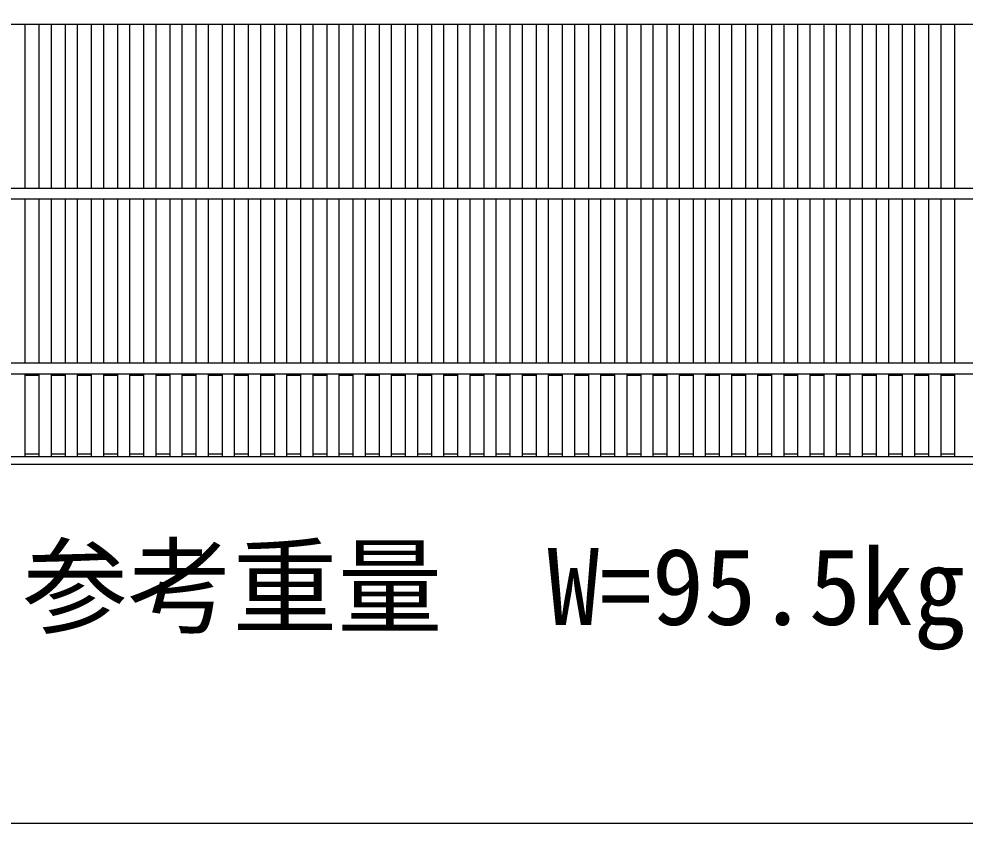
# Model space of a CAD drawing. Units: millimetres, scale not verified. Extents: x -25200 to 25200, y -8910 to 8910.
# Drawn here: x -12519 to -11978, y -5127 to -4667 of the extents above; entities that cross this region are included whole.
import ezdxf
from ezdxf.enums import TextEntityAlignment as Align

# ---------------------------------------------------------------- set-up
doc = ezdxf.new("R2010")
doc.units = ezdxf.units.MM
doc.header["$LTSCALE"] = 30
for name, color, linetype, lineweight in [('0-0_DIM', 7, 'Continuous', 25), ('0-2_HATCH', 6, 'Continuous', 25), ('0-7_TXT', 7, 'Continuous', 25)]:
    doc.layers.add(name, color=color, linetype=linetype, lineweight=lineweight)
doc.styles.add('ＭＳ ゴシック', font='')
doc.styles.get('ＭＳ ゴシック').set_extended_font_data('MS Gothic')

msp = doc.modelspace()

# ---------------------------------------------------------------- linework, layer by layer
at = {"layer": '0-2_HATCH'}
for p, q in [((-12822.21, -4670.08), (-11827.21, -4670.08)), ((-12515.82, -4764.08), (-12515.82, -4670.08)), ((-12507.85, -4764.08), (-12507.85, -4670.08)), ((-12500.85, -4764.08), (-12500.85, -4670.08)), ((-12492.88, -4764.08), (-12492.88, -4670.08)), ((-12485.88, -4764.08), (-12485.88, -4670.08)), ((-12477.91, -4764.08), (-12477.91, -4670.08)), ((-12470.91, -4764.08), (-12470.91, -4670.08)), ((-12462.94, -4764.08), (-12462.94, -4670.08)), ((-12455.94, -4764.08), (-12455.94, -4670.08)), ((-12447.97, -4764.08), (-12447.97, -4670.08)), ((-12440.97, -4764.08), (-12440.97, -4670.08)), ((-12433, -4764.08), (-12433, -4670.08)), ((-12426, -4764.08), (-12426, -4670.08)), ((-12418.03, -4764.08), (-12418.03, -4670.08)), ((-12411.03, -4764.08), (-12411.03, -4670.08)), ((-12403.06, -4764.08), (-12403.06, -4670.08)), ((-12396.06, -4764.08), (-12396.06, -4670.08)), ((-12388.09, -4764.08), (-12388.09, -4670.08)), ((-12381.09, -4764.08), (-12381.09, -4670.08)), ((-12373.12, -4764.08), (-12373.12, -4670.08)), ((-12366.12, -4764.08), (-12366.12, -4670.08)), ((-12358.15, -4764.08), (-12358.15, -4670.08)), ((-12351.15, -4764.08), (-12351.15, -4670.08)), ((-12343.18, -4764.08), (-12343.18, -4670.08)), ((-12336.18, -4764.08), (-12336.18, -4670.08)), ((-12328.21, -4764.08), (-12328.21, -4670.08)), ((-12321.21, -4764.08), (-12321.21, -4670.08)), ((-12313.24, -4764.08), (-12313.24, -4670.08)), ((-12306.24, -4764.08), (-12306.24, -4670.08)), ((-12298.27, -4764.08), (-12298.27, -4670.08)), ((-12291.27, -4764.08), (-12291.27, -4670.08)), ((-12283.3, -4764.08), (-12283.3, -4670.08)), ((-12276.3, -4764.08), (-12276.3, -4670.08)), ((-12268.33, -4764.08), (-12268.33, -4670.08)), ((-12261.33, -4764.08), (-12261.33, -4670.08)), ((-12253.36, -4764.08), (-12253.36, -4670.08)), ((-12246.36, -4764.08), (-12246.36, -4670.08)), ((-12238.4, -4764.08), (-12238.4, -4670.08)), ((-12231.4, -4764.08), (-12231.4, -4670.08)), ((-12223.43, -4764.08), (-12223.43, -4670.08)), ((-12216.43, -4764.08), (-12216.43, -4670.08)), ((-12208.46, -4764.08), (-12208.46, -4670.08)), ((-12201.46, -4764.08), (-12201.46, -4670.08)), ((-12193.49, -4764.08), (-12193.49, -4670.08)), ((-12186.49, -4764.08), (-12186.49, -4670.08)), ((-12178.52, -4764.08), (-12178.52, -4670.08)), ((-12171.52, -4764.08), (-12171.52, -4670.08)), ((-12163.55, -4764.08), (-12163.55, -4670.08)), ((-12156.55, -4764.08), (-12156.55, -4670.08)), ((-12148.58, -4764.08), (-12148.58, -4670.08)), ((-12141.58, -4764.08), (-12141.58, -4670.08)), ((-12133.61, -4764.08), (-12133.61, -4670.08)), ((-12126.61, -4764.08), (-12126.61, -4670.08)), ((-12118.64, -4764.08), (-12118.64, -4670.08)), ((-12111.64, -4764.08), (-12111.64, -4670.08)), ((-12103.67, -4764.08), (-12103.67, -4670.08)), ((-12096.67, -4764.08), (-12096.67, -4670.08)), ((-12088.7, -4764.08), (-12088.7, -4670.08)), ((-12081.7, -4764.08), (-12081.7, -4670.08)), ((-12073.73, -4764.08), (-12073.73, -4670.08)), ((-12066.73, -4764.08), (-12066.73, -4670.08)), ((-12058.76, -4764.08), (-12058.76, -4670.08)), ((-12051.76, -4764.08), (-12051.76, -4670.08)), ((-12043.79, -4764.08), (-12043.79, -4670.08)), ((-12036.79, -4764.08), (-12036.79, -4670.08)), ((-12028.82, -4764.08), (-12028.82, -4670.08)), ((-12021.82, -4764.08), (-12021.82, -4670.08)), ((-12013.85, -4764.08), (-12013.85, -4670.08)), ((-12006.85, -4764.08), (-12006.85, -4670.08)), ((-11998.88, -4764.08), (-11998.88, -4670.08)), ((-11991.88, -4764.08), (-11991.88, -4670.08)), ((-11983.91, -4764.08), (-11983.91, -4670.08)), ((-11827.21, -4764.08), (-12822.21, -4764.08)), ((-12822.21, -4770.08), (-11827.21, -4770.08)), ((-12515.82, -4864.08), (-12515.82, -4770.08)), ((-12507.85, -4864.08), (-12507.85, -4770.08)), ((-12500.85, -4864.08), (-12500.85, -4770.08)), ((-12492.88, -4864.08), (-12492.88, -4770.08)), ((-12485.88, -4864.08), (-12485.88, -4770.08)), ((-12477.91, -4864.08), (-12477.91, -4770.08)), ((-12470.91, -4864.08), (-12470.91, -4770.08)), ((-12462.94, -4864.08), (-12462.94, -4770.08)), ((-12455.94, -4864.08), (-12455.94, -4770.08)), ((-12447.97, -4864.08), (-12447.97, -4770.08)), ((-12440.97, -4864.08), (-12440.97, -4770.08)), ((-12433, -4864.08), (-12433, -4770.08)), ((-12426, -4864.08), (-12426, -4770.08)), ((-12418.03, -4864.08), (-12418.03, -4770.08)), ((-12411.03, -4864.08), (-12411.03, -4770.08)), ((-12403.06, -4864.08), (-12403.06, -4770.08)), ((-12396.06, -4864.08), (-12396.06, -4770.08)), ((-12388.09, -4864.08), (-12388.09, -4770.08)), ((-12381.09, -4864.08), (-12381.09, -4770.08)), ((-12373.12, -4864.08), (-12373.12, -4770.08)), ((-12366.12, -4864.08), (-12366.12, -4770.08)), ((-12358.15, -4864.08), (-12358.15, -4770.08)), ((-12351.15, -4864.08), (-12351.15, -4770.08)), ((-12343.18, -4864.08), (-12343.18, -4770.08)), ((-12336.18, -4864.08), (-12336.18, -4770.08)), ((-12328.21, -4864.08), (-12328.21, -4770.08)), ((-12321.21, -4864.08), (-12321.21, -4770.08)), ((-12313.24, -4864.08), (-12313.24, -4770.08)), ((-12306.24, -4864.08), (-12306.24, -4770.08)), ((-12298.27, -4864.08), (-12298.27, -4770.08)), ((-12291.27, -4864.08), (-12291.27, -4770.08)), ((-12283.3, -4864.08), (-12283.3, -4770.08)), ((-12276.3, -4864.08), (-12276.3, -4770.08)), ((-12268.33, -4864.08), (-12268.33, -4770.08)), ((-12261.33, -4864.08), (-12261.33, -4770.08)), ((-12253.36, -4864.08), (-12253.36, -4770.08)), ((-12246.36, -4864.08), (-12246.36, -4770.08)), ((-12238.4, -4864.08), (-12238.4, -4770.08)), ((-12231.4, -4864.08), (-12231.4, -4770.08)), ((-12223.43, -4864.08), (-12223.43, -4770.08)), ((-12216.43, -4864.08), (-12216.43, -4770.08)), ((-12208.46, -4864.08), (-12208.46, -4770.08)), ((-12201.46, -4864.08), (-12201.46, -4770.08)), ((-12193.49, -4864.08), (-12193.49, -4770.08)), ((-12186.49, -4864.08), (-12186.49, -4770.08)), ((-12178.52, -4864.08), (-12178.52, -4770.08)), ((-12171.52, -4864.08), (-12171.52, -4770.08)), ((-12163.55, -4864.08), (-12163.55, -4770.08)), ((-12156.55, -4864.08), (-12156.55, -4770.08)), ((-12148.58, -4864.08), (-12148.58, -4770.08)), ((-12141.58, -4864.08), (-12141.58, -4770.08)), ((-12133.61, -4864.08), (-12133.61, -4770.08)), ((-12126.61, -4864.08), (-12126.61, -4770.08)), ((-12118.64, -4864.08), (-12118.64, -4770.08)), ((-12111.64, -4864.08), (-12111.64, -4770.08)), ((-12103.67, -4864.08), (-12103.67, -4770.08)), ((-12096.67, -4864.08), (-12096.67, -4770.08)), ((-12088.7, -4864.08), (-12088.7, -4770.08)), ((-12081.7, -4864.08), (-12081.7, -4770.08)), ((-12073.73, -4864.08), (-12073.73, -4770.08)), ((-12066.73, -4864.08), (-12066.73, -4770.08)), ((-12058.76, -4864.08), (-12058.76, -4770.08)), ((-12051.76, -4864.08), (-12051.76, -4770.08)), ((-12043.79, -4864.08), (-12043.79, -4770.08)), ((-12036.79, -4864.08), (-12036.79, -4770.08)), ((-12028.82, -4864.08), (-12028.82, -4770.08)), ((-12021.82, -4864.08), (-12021.82, -4770.08)), ((-12013.85, -4864.08), (-12013.85, -4770.08)), ((-12006.85, -4864.08), (-12006.85, -4770.08)), ((-11998.88, -4864.08), (-11998.88, -4770.08)), ((-11991.88, -4864.08), (-11991.88, -4770.08)), ((-11983.91, -4864.08), (-11983.91, -4770.08)), ((-11961.94, -4864.08), (-12687.49, -4864.08)), ((-12687.49, -4870.08), (-11961.94, -4870.08)), ((-12515.82, -4917.58), (-12515.82, -4870.08)), ((-12507.85, -4871.08), (-12515.82, -4871.08)), ((-12507.85, -4917.58), (-12507.85, -4870.08)), ((-12500.85, -4917.58), (-12500.85, -4870.08)), ((-12492.88, -4871.08), (-12500.85, -4871.08)), ((-12492.88, -4917.58), (-12492.88, -4870.08)), ((-12485.88, -4917.58), (-12485.88, -4870.08)), ((-12477.91, -4871.08), (-12485.88, -4871.08)), ((-12477.91, -4917.58), (-12477.91, -4870.08)), ((-12470.91, -4917.58), (-12470.91, -4870.08)), ((-12462.94, -4871.08), (-12470.91, -4871.08)), ((-12462.94, -4917.58), (-12462.94, -4870.08)), ((-12455.94, -4917.58), (-12455.94, -4870.08)), ((-12447.97, -4871.08), (-12455.94, -4871.08)), ((-12447.97, -4917.58), (-12447.97, -4870.08)), ((-12440.97, -4917.58), (-12440.97, -4870.08)), ((-12433, -4871.08), (-12440.97, -4871.08)), ((-12433, -4917.58), (-12433, -4870.08)), ((-12426, -4917.58), (-12426, -4870.08)), ((-12418.03, -4871.08), (-12426, -4871.08)), ((-12418.03, -4917.58), (-12418.03, -4870.08)), ((-12411.03, -4917.58), (-12411.03, -4870.08)), ((-12403.06, -4871.08), (-12411.03, -4871.08)), ((-12403.06, -4917.58), (-12403.06, -4870.08)), ((-12396.06, -4917.58), (-12396.06, -4870.08)), ((-12388.09, -4871.08), (-12396.06, -4871.08)), ((-12388.09, -4917.58), (-12388.09, -4870.08)), ((-12381.09, -4917.58), (-12381.09, -4870.08)), ((-12373.12, -4871.08), (-12381.09, -4871.08)), ((-12373.12, -4917.58), (-12373.12, -4870.08)), ((-12366.12, -4917.58), (-12366.12, -4870.08)), ((-12358.15, -4871.08), (-12366.12, -4871.08)), ((-12358.15, -4917.58), (-12358.15, -4870.08)), ((-12351.15, -4917.58), (-12351.15, -4870.08)), ((-12343.18, -4871.08), (-12351.15, -4871.08)), ((-12343.18, -4917.58), (-12343.18, -4870.08)), ((-12336.18, -4917.58), (-12336.18, -4870.08)), ((-12328.21, -4871.08), (-12336.18, -4871.08)), ((-12328.21, -4917.58), (-12328.21, -4870.08)), ((-12321.21, -4917.58), (-12321.21, -4870.08)), ((-12313.24, -4871.08), (-12321.21, -4871.08)), ((-12313.24, -4917.58), (-12313.24, -4870.08)), ((-12306.24, -4917.58), (-12306.24, -4870.08)), ((-12298.27, -4871.08), (-12306.24, -4871.08)), ((-12298.27, -4917.58), (-12298.27, -4870.08)), ((-12291.27, -4917.58), (-12291.27, -4870.08)), ((-12283.3, -4871.08), (-12291.27, -4871.08)), ((-12283.3, -4917.58), (-12283.3, -4870.08)), ((-12276.3, -4917.58), (-12276.3, -4870.08)), ((-12268.33, -4871.08), (-12276.3, -4871.08)), ((-12268.33, -4917.58), (-12268.33, -4870.08)), ((-12261.33, -4917.58), (-12261.33, -4870.08)), ((-12253.36, -4871.08), (-12261.33, -4871.08)), ((-12253.36, -4917.58), (-12253.36, -4870.08)), ((-12246.36, -4917.58), (-12246.36, -4870.08)), ((-12238.4, -4871.08), (-12246.36, -4871.08)), ((-12238.4, -4917.58), (-12238.4, -4870.08)), ((-12231.4, -4917.58), (-12231.4, -4870.08)), ((-12223.43, -4871.08), (-12231.4, -4871.08)), ((-12223.43, -4917.58), (-12223.43, -4870.08)), ((-12216.43, -4917.58), (-12216.43, -4870.08)), ((-12208.46, -4871.08), (-12216.43, -4871.08)), ((-12208.46, -4917.58), (-12208.46, -4870.08)), ((-12201.46, -4917.58), (-12201.46, -4870.08)), ((-12193.49, -4871.08), (-12201.46, -4871.08)), ((-12193.49, -4917.58), (-12193.49, -4870.08)), ((-12186.49, -4917.58), (-12186.49, -4870.08)), ((-12178.52, -4871.08), (-12186.49, -4871.08)), ((-12178.52, -4917.58), (-12178.52, -4870.08)), ((-12171.52, -4917.58), (-12171.52, -4870.08)), ((-12163.55, -4871.08), (-12171.52, -4871.08)), ((-12163.55, -4917.58), (-12163.55, -4870.08)), ((-12156.55, -4917.58), (-12156.55, -4870.08)), ((-12148.58, -4871.08), (-12156.55, -4871.08)), ((-12148.58, -4917.58), (-12148.58, -4870.08)), ((-12141.58, -4917.58), (-12141.58, -4870.08)), ((-12133.61, -4871.08), (-12141.58, -4871.08)), ((-12133.61, -4917.58), (-12133.61, -4870.08)), ((-12126.61, -4917.58), (-12126.61, -4870.08)), ((-12118.64, -4871.08), (-12126.61, -4871.08)), ((-12118.64, -4917.58), (-12118.64, -4870.08)), ((-12111.64, -4917.58), (-12111.64, -4870.08)), ((-12103.67, -4871.08), (-12111.64, -4871.08)), ((-12103.67, -4917.58), (-12103.67, -4870.08)), ((-12096.67, -4917.58), (-12096.67, -4870.08)), ((-12088.7, -4871.08), (-12096.67, -4871.08)), ((-12088.7, -4917.58), (-12088.7, -4870.08)), ((-12081.7, -4917.58), (-12081.7, -4870.08)), ((-12073.73, -4871.08), (-12081.7, -4871.08)), ((-12073.73, -4917.58), (-12073.73, -4870.08)), ((-12066.73, -4917.58), (-12066.73, -4870.08)), ((-12058.76, -4871.08), (-12066.73, -4871.08)), ((-12058.76, -4917.58), (-12058.76, -4870.08)), ((-12051.76, -4917.58), (-12051.76, -4870.08)), ((-12043.79, -4871.08), (-12051.76, -4871.08)), ((-12043.79, -4917.58), (-12043.79, -4870.08)), ((-12036.79, -4917.58), (-12036.79, -4870.08)), ((-12028.82, -4871.08), (-12036.79, -4871.08)), ((-12028.82, -4917.58), (-12028.82, -4870.08)), ((-12021.82, -4917.58), (-12021.82, -4870.08)), ((-12013.85, -4871.08), (-12021.82, -4871.08)), ((-12013.85, -4917.58), (-12013.85, -4870.08)), ((-12006.85, -4917.58), (-12006.85, -4870.08)), ((-11998.88, -4871.08), (-12006.85, -4871.08)), ((-11998.88, -4917.58), (-11998.88, -4870.08)), ((-11991.88, -4917.58), (-11991.88, -4870.08)), ((-11983.91, -4871.08), (-11991.88, -4871.08)), ((-11983.91, -4917.58), (-11983.91, -4870.08)), ((-11827.21, -4917.58), (-12822.21, -4917.58)), ((-12507.85, -4916.08), (-12515.82, -4916.08)), ((-12492.88, -4916.08), (-12500.85, -4916.08)), ((-12477.91, -4916.08), (-12485.88, -4916.08)), ((-12462.94, -4916.08), (-12470.91, -4916.08)), ((-12447.97, -4916.08), (-12455.94, -4916.08)), ((-12433, -4916.08), (-12440.97, -4916.08)), ((-12418.03, -4916.08), (-12426, -4916.08)), ((-12403.06, -4916.08), (-12411.03, -4916.08)), ((-12388.09, -4916.08), (-12396.06, -4916.08)), ((-12373.12, -4916.08), (-12381.09, -4916.08)), ((-12358.15, -4916.08), (-12366.12, -4916.08)), ((-12343.18, -4916.08), (-12351.15, -4916.08)), ((-12328.21, -4916.08), (-12336.18, -4916.08)), ((-12313.24, -4916.08), (-12321.21, -4916.08)), ((-12298.27, -4916.08), (-12306.24, -4916.08)), ((-12283.3, -4916.08), (-12291.27, -4916.08)), ((-12268.33, -4916.08), (-12276.3, -4916.08)), ((-12253.36, -4916.08), (-12261.33, -4916.08)), ((-12238.4, -4916.08), (-12246.36, -4916.08)), ((-12223.43, -4916.08), (-12231.4, -4916.08)), ((-12208.46, -4916.08), (-12216.43, -4916.08)), ((-12193.49, -4916.08), (-12201.46, -4916.08)), ((-12178.52, -4916.08), (-12186.49, -4916.08)), ((-12163.55, -4916.08), (-12171.52, -4916.08)), ((-12148.58, -4916.08), (-12156.55, -4916.08)), ((-12133.61, -4916.08), (-12141.58, -4916.08)), ((-12118.64, -4916.08), (-12126.61, -4916.08)), ((-12103.67, -4916.08), (-12111.64, -4916.08)), ((-12088.7, -4916.08), (-12096.67, -4916.08)), ((-12073.73, -4916.08), (-12081.7, -4916.08)), ((-12058.76, -4916.08), (-12066.73, -4916.08)), ((-12043.79, -4916.08), (-12051.76, -4916.08)), ((-12028.82, -4916.08), (-12036.79, -4916.08)), ((-12013.85, -4916.08), (-12021.82, -4916.08)), ((-11998.88, -4916.08), (-12006.85, -4916.08)), ((-11983.91, -4916.08), (-11991.88, -4916.08)), ((-11827.21, -4922.08), (-12822.21, -4922.08))]:
    msp.add_line(p, q, dxfattribs=at)
at = {"layer": '0-7_TXT'}
msp.add_lwpolyline([(-13162.38, -5127.21), (-11362.38, -5127.21), (-11362.38, -2577.21), (-13162.38, -2577.21)], close=True, dxfattribs=at)

# ---------------------------------------------------------------- texts
at = {"layer": '0-0_DIM', "style": 'ＭＳ ゴシック'}
msp.add_text('参考重量\u3000W=95.5kg', height=43.99, dxfattribs=at).set_placement((-12517.23, -5027.01), align=Align.BOTTOM_LEFT)

doc.saveas('drawing.dxf')
